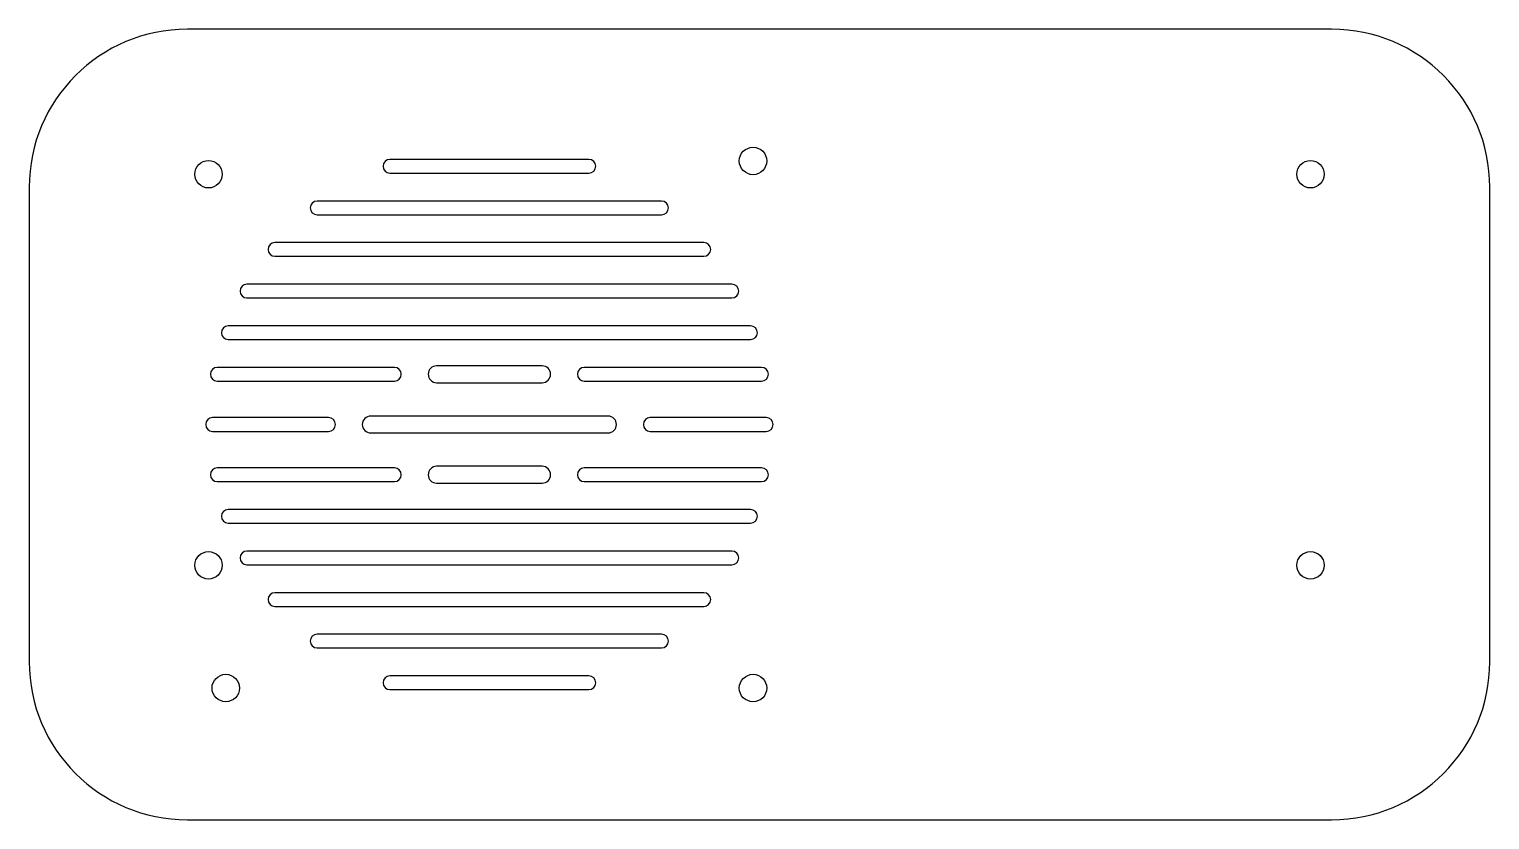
# Model space of a CAD drawing. Header units: millimetres. Extents: x -139 to 138, y -75 to 75.
import ezdxf

# ---------------------------------------------------------------- set-up
doc = ezdxf.new("R2010")
doc.units = ezdxf.units.MM

msp = doc.modelspace()

# ---------------------------------------------------------------- linework, layer by layer
at = {"color": 7, "linetype": 'Continuous', "lineweight": 25}
for p, q in [((108.5, 75), (-108.5, 75)), ((-32.35, 50.29), (-70.1, 50.29)), ((-70.1, 47.69), (-32.35, 47.69)), ((-138.5, 45), (-138.5, -45)), ((138.5, -45), (138.5, 45)), ((-18.56, 42.4), (-83.9, 42.4)), ((-83.9, 39.8), (-18.56, 39.8)), ((-10.56, 34.51), (-91.89, 34.51)), ((-91.89, 31.91), (-10.56, 31.91)), ((-5.23, 26.61), (-97.22, 26.61)), ((-97.22, 24.01), (-5.23, 24.01)), ((-1.7, 18.72), (-100.75, 18.72)), ((-100.75, 16.12), (-1.7, 16.12)), ((-41.23, 11.13), (-61.23, 11.13)), ((-69.23, 10.83), (-102.85, 10.83)), ((0.4, 10.83), (-33.23, 10.83)), ((-102.85, 8.23), (-69.23, 8.23)), ((-61.23, 7.93), (-41.23, 7.93)), ((-33.23, 8.23), (0.4, 8.23)), ((-81.73, 1.3), (-103.73, 1.3)), ((-28.73, 1.6), (-73.73, 1.6)), ((1.27, 1.3), (-20.73, 1.3)), ((-103.73, -1.3), (-81.73, -1.3)), ((-73.73, -1.6), (-28.73, -1.6)), ((-20.73, -1.3), (1.27, -1.3)), ((-69.23, -8.23), (-102.85, -8.23)), ((-41.23, -7.93), (-61.23, -7.93)), ((0.4, -8.23), (-33.23, -8.23)), ((-102.85, -10.83), (-69.23, -10.83)), ((-33.23, -10.83), (0.4, -10.83)), ((-61.23, -11.13), (-41.23, -11.13)), ((-1.7, -16.12), (-100.75, -16.12)), ((-100.75, -18.72), (-1.7, -18.72)), ((-5.23, -24.01), (-97.22, -24.01)), ((-97.22, -26.61), (-5.23, -26.61)), ((-10.56, -31.91), (-91.89, -31.91)), ((-91.89, -34.51), (-10.56, -34.51)), ((-18.56, -39.8), (-83.9, -39.8)), ((-83.9, -42.4), (-18.56, -42.4)), ((-32.35, -47.69), (-70.1, -47.69)), ((-70.1, -50.29), (-32.35, -50.29)), ((-108.5, -75), (108.5, -75))]:
    msp.add_line(p, q, dxfattribs=at)
for centre in [(-104.5, 47.48), (-1.23, 50), (104.5, 47.48), (-104.5, -26.72), (104.5, -26.72), (-101.23, -50), (-1.23, -50)]:
    msp.add_circle(centre, 2.6, dxfattribs=at)
for centre, radius, start, end in [((-108.5, 45), 30, 90, 180), ((108.5, 45), 30, 0, 90), ((-70.1, 48.99), 1.3, 90, 270), ((-32.35, 48.99), 1.3, 270, 90), ((-83.9, 41.1), 1.3, 90, 270), ((-18.56, 41.1), 1.3, 270, 90), ((-91.89, 33.21), 1.3, 90, 270), ((-10.56, 33.21), 1.3, 270, 90), ((-97.22, 25.31), 1.3, 90, 270), ((-5.23, 25.31), 1.3, 270, 90), ((-100.75, 17.42), 1.3, 90, 270), ((-1.7, 17.42), 1.3, 270, 90), ((-61.23, 9.53), 1.6, 90, 270), ((-41.23, 9.53), 1.6, 270, 90), ((-102.85, 9.53), 1.3, 90, 270), ((-69.23, 9.53), 1.3, 270, 90), ((-33.23, 9.53), 1.3, 90, 270), ((0.4, 9.53), 1.3, 270, 90), ((-103.73, 0), 1.3, 90, 270), ((-81.73, 0), 1.3, 270, 90), ((-73.73, 0), 1.6, 90, 270), ((-28.73, 0), 1.6, 270, 90), ((-20.73, 0), 1.3, 90, 270), ((1.27, 0), 1.3, 270, 90), ((-102.85, -9.53), 1.3, 90, 270), ((-69.23, -9.53), 1.3, 270, 90), ((-61.23, -9.53), 1.6, 90, 270), ((-41.23, -9.53), 1.6, 270, 90), ((-33.23, -9.53), 1.3, 90, 270), ((0.4, -9.53), 1.3, 270, 90), ((-100.75, -17.42), 1.3, 90, 270), ((-1.7, -17.42), 1.3, 270, 90), ((-97.22, -25.31), 1.3, 90, 270), ((-5.23, -25.31), 1.3, 270, 90), ((-91.89, -33.21), 1.3, 90, 270), ((-10.56, -33.21), 1.3, 270, 90), ((-83.9, -41.1), 1.3, 90, 270), ((-18.56, -41.1), 1.3, 270, 90), ((-108.5, -45), 30, 180, 270), ((108.5, -45), 30, 270, 0), ((-70.1, -48.99), 1.3, 90, 270), ((-32.35, -48.99), 1.3, 270, 90)]:
    msp.add_arc(centre, radius, start, end, dxfattribs=at)

doc.saveas('drawing.dxf')
